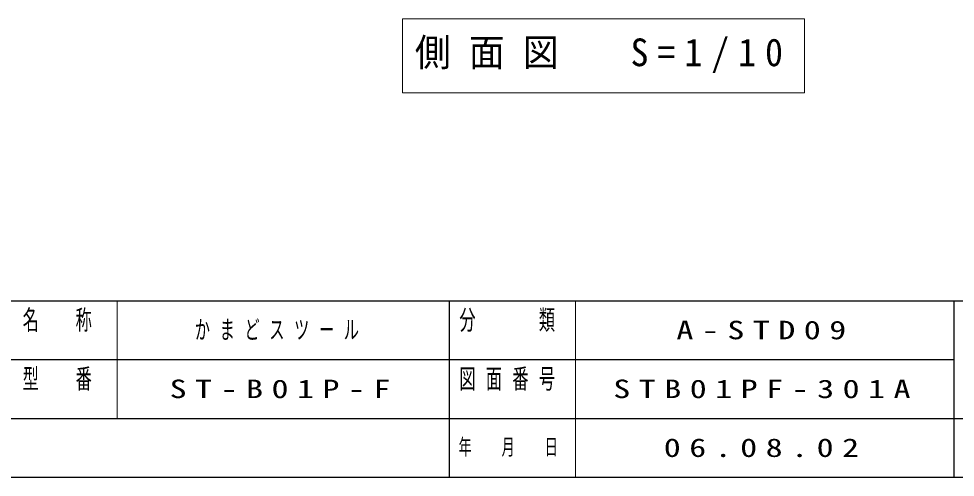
# Model space of a CAD drawing. Units: millimetres on the paper, scale 1:10. Extents: x -365 to 0, y 0 to 257.
# Drawn here: x -181.2 to -69.8, y 0 to 54.6 of the extents above; entities that cross this region are included whole.
import ezdxf

# ---------------------------------------------------------------- set-up
doc = ezdxf.new("R2010")
doc.units = ezdxf.units.MM
doc.layers.add('1_10', color=7, linetype='Continuous', lineweight=25)
doc.layers.add('NAKAMURA図枠', color=7, linetype='Continuous', lineweight=13)
doc.layers.add('図データ（99）', color=7, linetype='Continuous')
doc.styles.add('ＭＳ ゴシック', font='')
doc.styles.get('ＭＳ ゴシック').set_extended_font_data('MS Gothic')

msp = doc.modelspace()

# ---------------------------------------------------------------- linework, layer by layer
at = {"layer": '1_10', "lineweight": 13}
for p, q in [((-135.577, 54.552), (-135.577, 45.752)), ((-87.777, 54.552), (-135.577, 54.552)), ((-87.777, 45.752), (-87.777, 54.552)), ((-135.577, 45.752), (-87.777, 45.752))]:
    msp.add_line(p, q, dxfattribs=at)
at = {"layer": 'NAKAMURA図枠', "color": 20, "lineweight": 25}
for p, q in [((-365, 21), (0, 21)), ((-365, 0), (0, 0))]:
    msp.add_line(p, q, dxfattribs=at)
at = {"layer": 'NAKAMURA図枠'}
for p, q in [((-169.5, 21), (-169.5, 7)), ((-115, 21), (-115, 0))]:
    msp.add_line(p, q, dxfattribs=at)
at = {"layer": 'NAKAMURA図枠', "color": 3, "lineweight": 25}
for p, q in [((-130, 21), (-130, 0)), ((-70, 21), (-70, 0)), ((-182.5, 14), (-70, 14)), ((-237.5, 7), (0, 7))]:
    msp.add_line(p, q, dxfattribs=at)

# ---------------------------------------------------------------- texts
at = {"layer": '1_10', "insert": (-111.677, 50.152), "char_height": 3.299, "attachment_point": 5, "style": 'ＭＳ ゴシック'}
msp.add_mtext('\\T1.5;\\W0.95;側面図\u3000S=1/10', dxfattribs=at)
at = {"layer": 'NAKAMURA図枠', "style": 'ＭＳ ゴシック'}
for s, insert, char_height, attachment_point in [('\\T1.64;\\W0.6;名\u3000称', (-176, 19.9), 2.346, 2), ('\\T1.64;\\W0.6;分\u3000\u3000類', (-122.5, 19.9), 2.346, 2), ('\\T1.64;\\W0.6;型\u3000番', (-176, 12.9), 2.346, 2), ('\\T1.64;\\W0.6;図面番号', (-122.5, 12.9), 2.346, 2), ('\\T1.64;\\W0.6;年\u3000月\u3000日', (-122.5, 3.5), 1.906, 5)]:
    msp.add_mtext(s, dxfattribs=dict(at, insert=insert, char_height=char_height, attachment_point=attachment_point))
at = {"layer": '図データ（99）', "char_height": 2.199, "attachment_point": 4, "style": 'ＭＳ ゴシック'}
for s, insert in [('\\T1.64;\\W0.6;かまどスツール', (-160.25, 17.5)), ('\\T1.5;\\W1.35;A-STD09', (-103, 17.5)), ('\\T1.5;\\W1.35;ST-B01P-F', (-163.25, 10.5)), ('\\T1.5;\\W1.35;STB01PF-301A', (-110.5, 10.5)), ('\\T1.5;\\W1.35;06.08.02', (-104.5, 3.5))]:
    msp.add_mtext(s, dxfattribs=dict(at, insert=insert))

doc.saveas('drawing.dxf')
